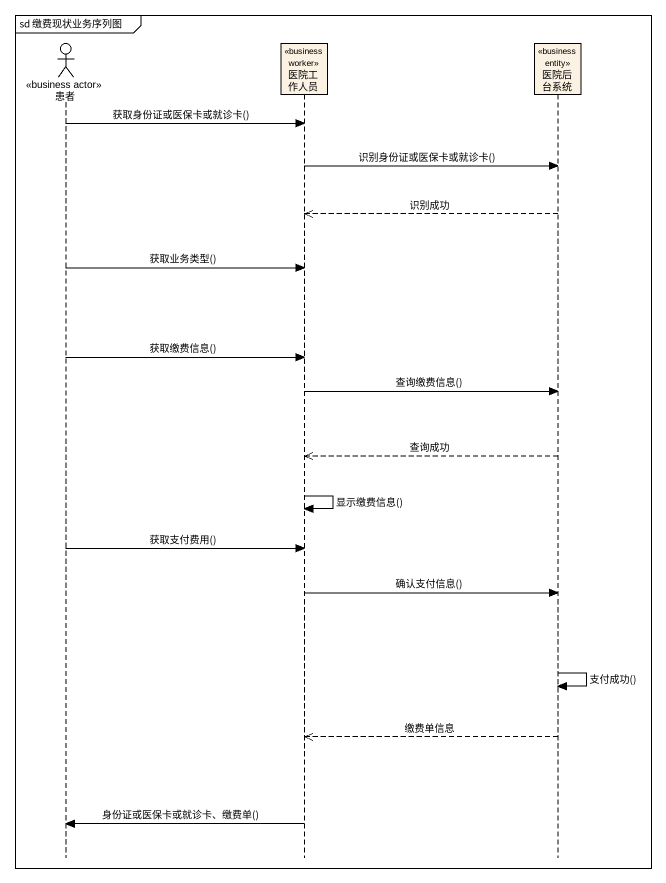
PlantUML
@startuml
mainframe sd 缴费现状业务序列图
hide footbox
actor 患者 <<business actor>>
participant 医院工作人员 <<business worker>>
participant 医院后台系统 <<business entity>>

患者 -> 医院工作人员 : 获取身份证或医保卡或就诊卡()
医院工作人员 -> 医院后台系统 : 识别身份证或医保卡或就诊卡()
医院后台系统 -->> 医院工作人员 : 识别成功
患者 -> 医院工作人员 : 获取业务类型()
患者 -> 医院工作人员 : 获取缴费信息()
医院工作人员 -> 医院后台系统 : 查询缴费信息()
医院后台系统 -->> 医院工作人员 : 查询成功
医院工作人员 -> 医院工作人员 : 显示缴费信息()
患者 -> 医院工作人员 : 获取支付费用()
医院工作人员 -> 医院后台系统 : 确认支付信息()
医院后台系统 -> 医院后台系统 : 支付成功()
医院后台系统 -->> 医院工作人员 : 缴费单信息
医院工作人员 -> 患者 : 身份证或医保卡或就诊卡、缴费单()
@enduml
